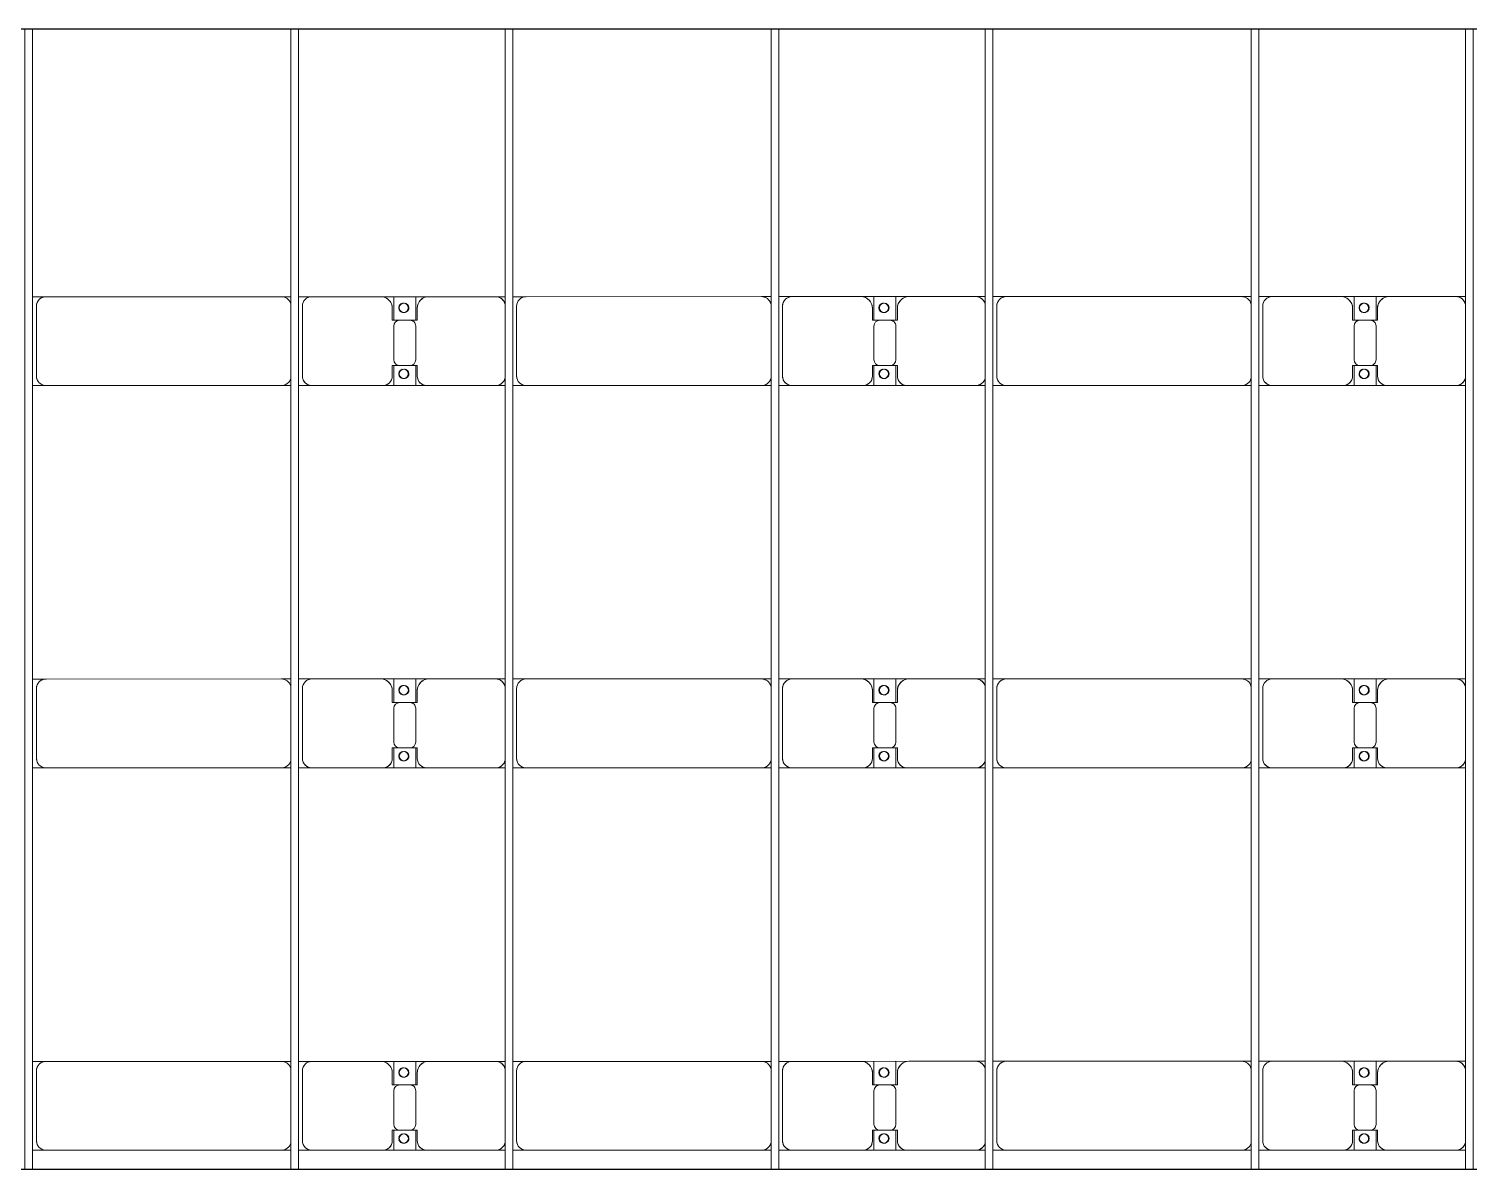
# Model space of a CAD drawing. Header units: millimetres. Extents: x -248177 to 167033, y 156986 to 268923.
# Drawn here: x -191453 to -183923, y 184419 to 190382 of the extents above; entities that cross this region are included whole.
import ezdxf

# ---------------------------------------------------------------- set-up
doc = ezdxf.new("R2010")
doc.units = ezdxf.units.MM
for name, color, linetype, lineweight in [('A-DETL-MBND', 5, 'Continuous', 9), ('A-GENM', 13, 'Continuous', 9), ('S-BEAM', 12, 'Continuous', 9)]:
    doc.layers.add(name, color=color, linetype=linetype, lineweight=lineweight)

# ---------------------------------------------------------------- blocks, each defined once
blk = doc.blocks.new('Dai phao do pin - DẢI PHAO ĐỠ PIN-15978-BỐ TRÍ KHUNG KẾT CẤU BÈ PIN 02')
at = {"layer": 'A-DETL-MBND', "color": 8}
for p, q in [((46999.7, 241.6), (47069.7, 241.6)), ((46999.7, 241.6), (47069.7, 241.6)), ((48300.3, 241.6), (47069.7, 241.6)), ((48300.3, 241.6), (48349.7, 241.6)), ((48300.3, 241.6), (48349.7, 241.6)), ((48389.7, 241.6), (48459.7, 241.6)), ((48389.7, 241.6), (48459.7, 241.6)), ((48819.7, 241.6), (48459.7, 241.6)), ((48820.8, 241.6), (49002.2, 241.6)), ((49002.2, 241.6), (48820.8, 241.6)), ((48887.8, 241.6), (49070.3, 241.6)), ((48887.8, 116.2), (48887.8, 241.6)), ((49070.3, 241.6), (48887.8, 241.6)), ((49002.2, 241.6), (49002.2, 116.2)), ((49420.3, 241.6), (49070.3, 241.6)), ((49420.3, 241.6), (49469.7, 241.6)), ((49420.3, 241.6), (49469.7, 241.6)), ((49509.7, 241.6), (49579.7, 241.6)), ((49509.7, 241.6), (49579.7, 241.6)), ((50810.3, 241.6), (49579.7, 241.6)), ((50810.3, 241.6), (50859.7, 241.6)), ((50810.3, 241.6), (50859.7, 241.6)), ((50899.7, 241.6), (50969.7, 241.6)), ((50899.7, 241.6), (50969.7, 241.6)), ((51329.7, 241.6), (50969.7, 241.6)), ((51329.7, 241.6), (51512.2, 241.6)), ((51512.2, 241.6), (51329.7, 241.6)), ((51397.8, 241.6), (51580.3, 241.6)), ((51397.8, 116.2), (51397.8, 241.6)), ((51580.3, 241.6), (51397.8, 241.6)), ((51512.2, 241.6), (51512.2, 116.2)), ((51930.3, 241.6), (51580.3, 241.6)), ((51930.3, 241.6), (51979.7, 241.6)), ((51930.3, 241.6), (51979.7, 241.6)), ((52019.7, 241.6), (52089.7, 241.6)), ((52019.7, 241.6), (52089.7, 241.6)), ((53320.3, 241.6), (52089.7, 241.6)), ((53320.3, 241.6), (53369.7, 241.6)), ((53320.3, 241.6), (53369.7, 241.6)), ((53409.7, 241.6), (53479.7, 241.6)), ((53409.7, 241.6), (53479.7, 241.6)), ((53839.7, 241.6), (53479.7, 241.6)), ((53839.7, 241.6), (54022.2, 241.6)), ((54022.2, 241.6), (53839.7, 241.6)), ((53907.8, 241.6), (54090.3, 241.6)), ((53907.8, 116.2), (53907.8, 241.6)), ((54090.3, 241.6), (53907.8, 241.6)), ((54022.2, 241.6), (54022.2, 116.2)), ((54440.3, 241.6), (54090.3, 241.6)), ((54440.3, 241.6), (54489.7, 241.6)), ((54440.3, 241.6), (54489.7, 241.6)), ((47019.7, 191.6), (47019.7, -173.4)), ((48409.7, 191.6), (48409.7, -173.4)), ((48879.7, 118.2), (48879.7, 181.6)), ((49010.3, 181.6), (49010.3, 118.2)), ((49529.7, 191.6), (49529.7, -173.4)), ((50919.7, 191.6), (50919.7, -173.4)), ((51389.7, 118.2), (51389.7, 181.6)), ((51520.3, 181.6), (51520.3, 118.2)), ((52039.7, 191.6), (52039.7, -173.4)), ((53429.7, 191.6), (53429.7, -173.4)), ((53899.7, 118.2), (53899.7, 181.6)), ((54030.3, 181.6), (54030.3, 118.2)), ((48972.2, 118.2), (48879.7, 118.2)), ((48887.8, 88.2), (48887.8, -88.2)), ((49010.3, 118.2), (48917.8, 118.2)), ((49002.2, -88.2), (49002.2, 88.2)), ((51482.2, 118.2), (51389.7, 118.2)), ((51397.8, 88.2), (51397.8, -88.2)), ((51520.3, 118.2), (51427.8, 118.2)), ((51512.2, -88.2), (51512.2, 88.2)), ((53992.2, 118.2), (53899.7, 118.2)), ((53907.8, 88.2), (53907.8, -88.2)), ((54030.3, 118.2), (53937.8, 118.2)), ((54022.2, -88.2), (54022.2, 88.2)), ((48879.7, -173.4), (48879.7, -118.2)), ((48879.7, -118.2), (48972.2, -118.2)), ((48887.8, -223.4), (48887.8, -116.2)), ((48917.8, -118.2), (49010.3, -118.2)), ((49002.2, -116.2), (49002.2, -223.4)), ((49010.3, -118.2), (49010.3, -173.4)), ((51389.7, -173.4), (51389.7, -118.2)), ((51389.7, -118.2), (51482.2, -118.2)), ((51397.8, -223.4), (51397.8, -116.2)), ((51427.8, -118.2), (51520.3, -118.2)), ((51512.2, -116.2), (51512.2, -223.4)), ((51520.3, -118.2), (51520.3, -173.4)), ((53899.7, -173.4), (53899.7, -118.2)), ((53899.7, -118.2), (53992.2, -118.2)), ((53907.8, -223.4), (53907.8, -116.2)), ((53937.8, -118.2), (54030.3, -118.2)), ((54022.2, -116.2), (54022.2, -223.4)), ((54030.3, -118.2), (54030.3, -173.4)), ((47069.7, -223.4), (46999.7, -223.4)), ((47069.7, -223.4), (46999.7, -223.4)), ((47069.7, -223.4), (48300.3, -223.4)), ((48349.7, -223.4), (48300.3, -223.4)), ((48349.7, -223.4), (48300.3, -223.4)), ((48459.7, -223.4), (48389.7, -223.4)), ((48459.7, -223.4), (48389.7, -223.4)), ((48459.7, -223.4), (48829.7, -223.4)), ((49002.2, -223.4), (48829.7, -223.4)), ((48829.7, -223.4), (49002.2, -223.4)), ((49060.3, -223.4), (48887.8, -223.4)), ((48887.8, -223.4), (49060.3, -223.4)), ((49060.3, -223.4), (49420.3, -223.4)), ((49469.7, -223.4), (49420.3, -223.4)), ((49469.7, -223.4), (49420.3, -223.4)), ((49579.7, -223.4), (49509.7, -223.4)), ((49579.7, -223.4), (49509.7, -223.4)), ((49579.7, -223.4), (50810.3, -223.4)), ((50859.7, -223.4), (50810.3, -223.4)), ((50859.7, -223.4), (50810.3, -223.4)), ((50969.7, -223.4), (50899.7, -223.4)), ((50969.7, -223.4), (50899.7, -223.4)), ((50969.7, -223.4), (51339.7, -223.4)), ((51512.2, -223.4), (51339.7, -223.4)), ((51339.7, -223.4), (51512.2, -223.4)), ((51570.3, -223.4), (51397.8, -223.4)), ((51397.8, -223.4), (51570.3, -223.4)), ((51570.3, -223.4), (51930.3, -223.4)), ((51979.7, -223.4), (51930.3, -223.4)), ((51979.7, -223.4), (51930.3, -223.4)), ((52089.7, -223.4), (52019.7, -223.4)), ((52089.7, -223.4), (52019.7, -223.4)), ((52089.7, -223.4), (53320.3, -223.4)), ((53369.7, -223.4), (53320.3, -223.4)), ((53369.7, -223.4), (53320.3, -223.4)), ((53479.7, -223.4), (53409.7, -223.4)), ((53479.7, -223.4), (53409.7, -223.4)), ((53479.7, -223.4), (53849.7, -223.4)), ((54022.2, -223.4), (53849.7, -223.4)), ((53849.7, -223.4), (54022.2, -223.4)), ((54080.3, -223.4), (53907.8, -223.4)), ((53907.8, -223.4), (54080.3, -223.4)), ((54080.3, -223.4), (54440.3, -223.4)), ((54489.7, -223.4), (54440.3, -223.4)), ((54489.7, -223.4), (54440.3, -223.4))]:
    blk.add_line(p, q, dxfattribs=at)
for centre, radius, start, end in [((47069.7, 191.6), 50, 90, 180), ((47069.7, 191.6), 50, 105, 135), ((48300.3, 191.6), 50, 15, 90), ((48300.3, 191.6), 50, 60, 90), ((48459.7, 191.6), 50, 90, 180), ((48459.7, 191.6), 50, 105, 180), ((48819.7, 181.6), 60, 0, 90), ((48819.7, 181.6), 60, 0, 60), ((49070.3, 181.6), 60, 90, 180), ((49070.3, 181.6), 60, 120, 180), ((49420.3, 191.6), 50, 15, 90), ((49420.3, 191.6), 50, 15, 72.40209), ((49579.7, 191.6), 50, 90, 180), ((49579.7, 191.6), 50, 105, 135), ((50810.3, 191.6), 50, 15, 90), ((50810.3, 191.6), 50, 60, 90), ((50969.7, 191.6), 50, 90, 180), ((50969.7, 191.6), 50, 105, 180), ((51329.7, 181.6), 60, 0, 90), ((51329.7, 181.6), 60, 0, 60), ((51580.3, 181.6), 60, 90, 180), ((51580.3, 181.6), 60, 120, 180), ((51930.3, 191.6), 50, 15, 90), ((51930.3, 191.6), 50, 15, 75), ((52089.7, 191.6), 50, 90, 180), ((52089.7, 191.6), 50, 105, 135), ((53320.3, 191.6), 50, 15, 90), ((53320.3, 191.6), 50, 60, 90), ((53479.7, 191.6), 50, 90, 180), ((53479.7, 191.6), 50, 105, 180), ((53839.7, 181.6), 60, 0, 90), ((53839.7, 181.6), 60, 0, 60), ((54090.3, 181.6), 60, 90, 180), ((54090.3, 181.6), 60, 120, 180), ((54440.3, 191.6), 50, 15, 90), ((54440.3, 191.6), 50, 15, 75), ((47069.7, 191.6), 50, 150, 180), ((48300.3, 191.6), 50, 15, 30), ((48938.6, 183.2), 25, 0, 180), ((48938.6, 183.2), 25, 180, 360), ((48938.6, 183.2), 25, 0, 165), ((48941.4, 183.2), 25, 0, 180), ((48941.4, 183.2), 25, 90, 180), ((48941.4, 183.2), 25, 180, 0), ((48941.4, 183.2), 25, 180, 300), ((48938.6, 183.2), 25, 210, 0), ((48941.4, 183.2), 25, 15, 75), ((48941.4, 183.2), 25, 330, 345), ((49579.7, 191.6), 50, 150, 180), ((50810.3, 191.6), 50, 15, 30), ((51448.6, 183.2), 25, 0, 180), ((51448.6, 183.2), 25, 180, 360), ((51448.6, 183.2), 25, 0, 165), ((51451.4, 183.2), 25, 0, 180), ((51451.4, 183.2), 25, 90, 180), ((51451.4, 183.2), 25, 180, 0), ((51451.4, 183.2), 25, 180, 300), ((51448.6, 183.2), 25, 210, 0), ((51451.4, 183.2), 25, 15, 75), ((51451.4, 183.2), 25, 330, 345), ((52089.7, 191.6), 50, 150, 180), ((53320.3, 191.6), 50, 15, 30), ((53958.6, 183.2), 25, 0, 180), ((53958.6, 183.2), 25, 180, 360), ((53958.6, 183.2), 25, 0, 165), ((53961.4, 183.2), 25, 0, 180), ((53961.4, 183.2), 25, 90, 180), ((53961.4, 183.2), 25, 180, 0), ((53961.4, 183.2), 25, 180, 300), ((53958.6, 183.2), 25, 210, 360), ((53961.4, 183.2), 25, 15, 75), ((53961.4, 183.2), 25, 330, 345), ((48917.8, 88.2), 30, 90, 180), ((48972.2, 88.2), 30, 360, 90), ((51427.8, 88.2), 30, 90, 180), ((51482.2, 88.2), 30, 0, 90), ((53937.8, 88.2), 30, 90, 180), ((53992.2, 88.2), 30, 0, 90), ((48917.8, -88.2), 30, 180, 270), ((48938.6, -161.8), 25, 0, 180), ((48938.6, -161.8), 25, 105, 165), ((48941.4, -161.8), 25, 0, 180), ((48941.4, -161.8), 25, 105, 180), ((48938.6, -161.8), 25, 0, 75), ((48941.4, -161.8), 25, 15, 75), ((48972.2, -88.2), 30, 270, 360), ((51427.8, -88.2), 30, 180, 270), ((51448.6, -161.8), 25, 360, 180), ((51448.6, -161.8), 25, 105, 165), ((51451.4, -161.8), 25, 0, 180), ((51451.4, -161.8), 25, 105, 180), ((51448.6, -161.8), 25, 0, 75), ((51451.4, -161.8), 25, 15, 75), ((51482.2, -88.2), 30, 270, 360), ((53937.8, -88.2), 30, 180, 270), ((53958.6, -161.8), 25, 0, 180), ((53958.6, -161.8), 25, 105, 165), ((53961.4, -161.8), 25, 0, 180), ((53961.4, -161.8), 25, 105, 180), ((53958.6, -161.8), 25, 0, 75), ((53961.4, -161.8), 25, 15, 75), ((53992.2, -88.2), 30, 270, 0), ((47069.7, -173.4), 50, 180, 270), ((47069.7, -173.4), 50, 180, 210), ((47069.7, -173.4), 50, 240, 270), ((48300.3, -173.4), 50, 270, 345), ((48300.3, -173.4), 50, 285, 300), ((48300.3, -173.4), 50, 330, 345), ((48459.7, -173.4), 50, 180, 270), ((48459.7, -173.4), 50, 180, 255), ((48829.7, -173.4), 50, 270, 0), ((48829.7, -173.4), 50, 285, 0), ((48938.6, -161.8), 25, 180, 360), ((48938.6, -161.8), 25, 195, 0), ((48941.4, -161.8), 25, 180, 0), ((48941.4, -161.8), 25, 180, 270), ((48941.4, -161.8), 25, 285, 345), ((49060.3, -173.4), 50, 180, 270), ((49060.3, -173.4), 50, 180, 255), ((49420.3, -173.4), 50, 270, 345), ((49420.3, -173.4), 50, 287.59034, 345), ((49579.7, -173.4), 50, 180, 270), ((49579.7, -173.4), 50, 180, 210), ((49579.7, -173.4), 50, 240, 270), ((50810.3, -173.4), 50, 270, 345), ((50810.3, -173.4), 50, 285, 300), ((50810.3, -173.4), 50, 330, 345), ((50969.7, -173.4), 50, 180, 270), ((50969.7, -173.4), 50, 180, 255), ((51339.7, -173.4), 50, 270, 0), ((51339.7, -173.4), 50, 285, 0), ((51448.6, -161.8), 25, 180, 0), ((51448.6, -161.8), 25, 195, 0), ((51451.4, -161.8), 25, 180, 0), ((51451.4, -161.8), 25, 180, 270), ((51451.4, -161.8), 25, 285, 345), ((51570.3, -173.4), 50, 180, 270), ((51570.3, -173.4), 50, 180, 255), ((51930.3, -173.4), 50, 270, 345), ((51930.3, -173.4), 50, 285, 345), ((52089.7, -173.4), 50, 180, 270), ((52089.7, -173.4), 50, 180, 210), ((52089.7, -173.4), 50, 240, 270), ((53320.3, -173.4), 50, 270, 345), ((53320.3, -173.4), 50, 285, 300), ((53320.3, -173.4), 50, 330, 345), ((53479.7, -173.4), 50, 180, 270), ((53479.7, -173.4), 50, 180, 255), ((53849.7, -173.4), 50, 270, 0), ((53849.7, -173.4), 50, 285, 0), ((53958.6, -161.8), 25, 180, 0), ((53958.6, -161.8), 25, 195, 0), ((53961.4, -161.8), 25, 180, 360), ((53961.4, -161.8), 25, 180, 270), ((53961.4, -161.8), 25, 285, 345), ((54080.3, -173.4), 50, 180, 270), ((54080.3, -173.4), 50, 180, 255), ((54440.3, -173.4), 50, 270, 345), ((54440.3, -173.4), 50, 285, 345)]:
    blk.add_arc(centre, radius, start, end, dxfattribs=at)
blk = doc.blocks.new('Dai phao do pin - DẢI PHAO ĐỠ PIN-V13-BỐ TRÍ KHUNG KẾT CẤU BÈ PIN 02')
at = {"layer": 'A-DETL-MBND', "color": 8}
for p, q in [((46999.7, 241.6), (47069.7, 241.6)), ((46999.7, 241.6), (47069.7, 241.6)), ((48300.3, 241.6), (47069.7, 241.6)), ((48300.3, 241.6), (48349.7, 241.6)), ((48300.3, 241.6), (48349.7, 241.6)), ((48389.7, 241.6), (48459.7, 241.6)), ((48389.7, 241.6), (48459.7, 241.6)), ((48819.7, 241.6), (48459.7, 241.6)), ((48820.9, 241.6), (49002.2, 241.6)), ((49002.2, 241.6), (48820.9, 241.6)), ((48887.8, 241.6), (49070.3, 241.6)), ((48887.8, 116.2), (48887.8, 241.6)), ((49070.3, 241.6), (48887.8, 241.6)), ((49002.2, 241.6), (49002.2, 116.2)), ((49420.3, 241.6), (49070.3, 241.6)), ((49420.3, 241.6), (49469.7, 241.6)), ((49420.3, 241.6), (49469.7, 241.6)), ((49509.7, 241.6), (49579.7, 241.6)), ((49509.7, 241.6), (49579.7, 241.6)), ((50810.3, 241.6), (49579.7, 241.6)), ((50810.3, 241.6), (50859.7, 241.6)), ((50810.3, 241.6), (50859.7, 241.6)), ((50899.7, 241.6), (50969.7, 241.6)), ((50899.7, 241.6), (50969.7, 241.6)), ((51329.7, 241.6), (50969.7, 241.6)), ((51329.7, 241.6), (51512.2, 241.6)), ((51512.2, 241.6), (51329.7, 241.6)), ((51397.8, 241.6), (51580.3, 241.6)), ((51397.8, 116.2), (51397.8, 241.6)), ((51580.3, 241.6), (51397.8, 241.6)), ((51512.2, 241.6), (51512.2, 116.2)), ((51930.3, 241.6), (51580.3, 241.6)), ((51930.3, 241.6), (51979.7, 241.6)), ((51930.3, 241.6), (51979.7, 241.6)), ((52019.7, 241.6), (52089.7, 241.6)), ((52019.7, 241.6), (52089.7, 241.6)), ((53320.3, 241.6), (52089.7, 241.6)), ((53320.3, 241.6), (53369.7, 241.6)), ((53320.3, 241.6), (53369.7, 241.6)), ((53409.7, 241.6), (53479.7, 241.6)), ((53409.7, 241.6), (53479.7, 241.6)), ((53839.7, 241.6), (53479.7, 241.6)), ((53839.7, 241.6), (54022.2, 241.6)), ((54022.2, 241.6), (53839.7, 241.6)), ((53907.8, 241.6), (54090.3, 241.6)), ((53907.8, 116.2), (53907.8, 241.6)), ((54090.3, 241.6), (53907.8, 241.6)), ((54022.2, 241.6), (54022.2, 116.2)), ((54440.3, 241.6), (54090.3, 241.6)), ((54440.3, 241.6), (54489.7, 241.6)), ((54440.3, 241.6), (54489.7, 241.6)), ((47019.7, 191.6), (47019.7, -173.4)), ((48409.7, 191.6), (48409.7, -173.4)), ((48879.7, 118.2), (48879.7, 181.6)), ((49010.3, 181.6), (49010.3, 118.2)), ((49529.7, 191.6), (49529.7, -173.4)), ((50919.7, 191.6), (50919.7, -173.4)), ((51389.7, 118.2), (51389.7, 181.6)), ((51520.3, 181.6), (51520.3, 118.2)), ((52039.7, 191.6), (52039.7, -173.4)), ((53429.7, 191.6), (53429.7, -173.4)), ((53899.7, 118.2), (53899.7, 181.6)), ((54030.3, 181.6), (54030.3, 118.2)), ((48972.2, 118.2), (48879.7, 118.2)), ((48887.8, 88.2), (48887.8, -88.2)), ((49010.3, 118.2), (48917.8, 118.2)), ((49002.2, -88.2), (49002.2, 88.2)), ((51482.2, 118.2), (51389.7, 118.2)), ((51397.8, 88.2), (51397.8, -88.2)), ((51520.3, 118.2), (51427.8, 118.2)), ((51512.2, -88.2), (51512.2, 88.2)), ((53992.2, 118.2), (53899.7, 118.2)), ((53907.8, 88.2), (53907.8, -88.2)), ((54030.3, 118.2), (53937.8, 118.2)), ((54022.2, -88.2), (54022.2, 88.2)), ((48879.7, -173.4), (48879.7, -118.2)), ((48879.7, -118.2), (48972.2, -118.2)), ((48887.8, -223.4), (48887.8, -116.2)), ((48917.8, -118.2), (49010.3, -118.2)), ((49002.2, -116.2), (49002.2, -223.4)), ((49010.3, -118.2), (49010.3, -173.4)), ((51389.7, -173.4), (51389.7, -118.2)), ((51389.7, -118.2), (51482.2, -118.2)), ((51397.8, -223.4), (51397.8, -116.2)), ((51427.8, -118.2), (51520.3, -118.2)), ((51512.2, -116.2), (51512.2, -223.4)), ((51520.3, -118.2), (51520.3, -173.4)), ((53899.7, -173.4), (53899.7, -118.2)), ((53899.7, -118.2), (53992.2, -118.2)), ((53907.8, -223.4), (53907.8, -116.2)), ((53937.8, -118.2), (54030.3, -118.2)), ((54022.2, -116.2), (54022.2, -223.4)), ((54030.3, -118.2), (54030.3, -173.4)), ((47069.7, -223.4), (46999.7, -223.4)), ((47069.7, -223.4), (46999.7, -223.4)), ((47069.7, -223.4), (48300.3, -223.4)), ((48349.7, -223.4), (48300.3, -223.4)), ((48349.7, -223.4), (48300.3, -223.4)), ((48459.7, -223.4), (48389.7, -223.4)), ((48459.7, -223.4), (48389.7, -223.4)), ((48459.7, -223.4), (48829.7, -223.4)), ((49002.2, -223.4), (48829.7, -223.4)), ((48829.7, -223.4), (49002.2, -223.4)), ((49060.3, -223.4), (48887.8, -223.4)), ((48887.8, -223.4), (49060.3, -223.4)), ((49060.3, -223.4), (49420.3, -223.4)), ((49469.7, -223.4), (49420.3, -223.4)), ((49469.7, -223.4), (49420.3, -223.4)), ((49579.7, -223.4), (49509.7, -223.4)), ((49579.7, -223.4), (49509.7, -223.4)), ((49579.7, -223.4), (50810.3, -223.4)), ((50859.7, -223.4), (50810.3, -223.4)), ((50859.7, -223.4), (50810.3, -223.4)), ((50969.7, -223.4), (50899.7, -223.4)), ((50969.7, -223.4), (50899.7, -223.4)), ((50969.7, -223.4), (51339.7, -223.4)), ((51512.2, -223.4), (51339.7, -223.4)), ((51339.7, -223.4), (51512.2, -223.4)), ((51570.3, -223.4), (51397.8, -223.4)), ((51397.8, -223.4), (51570.3, -223.4)), ((51570.3, -223.4), (51930.3, -223.4)), ((51979.7, -223.4), (51930.3, -223.4)), ((51979.7, -223.4), (51930.3, -223.4)), ((52089.7, -223.4), (52019.7, -223.4)), ((52089.7, -223.4), (52019.7, -223.4)), ((52089.7, -223.4), (53320.3, -223.4)), ((53369.7, -223.4), (53320.3, -223.4)), ((53369.7, -223.4), (53320.3, -223.4)), ((53479.7, -223.4), (53409.7, -223.4)), ((53479.7, -223.4), (53409.7, -223.4)), ((53479.7, -223.4), (53849.7, -223.4)), ((54022.2, -223.4), (53849.7, -223.4)), ((53849.7, -223.4), (54022.2, -223.4)), ((54080.3, -223.4), (53907.8, -223.4)), ((53907.8, -223.4), (54080.3, -223.4)), ((54080.3, -223.4), (54440.3, -223.4)), ((54489.7, -223.4), (54440.3, -223.4)), ((54489.7, -223.4), (54440.3, -223.4))]:
    blk.add_line(p, q, dxfattribs=at)
for centre, radius, start, end in [((47069.7, 191.6), 50, 90, 180), ((47069.7, 191.6), 50, 105, 135), ((48300.3, 191.6), 50, 15, 90), ((48300.3, 191.6), 50, 60, 90), ((48459.7, 191.6), 50, 90, 180), ((48459.7, 191.6), 50, 105, 180), ((48819.7, 181.6), 60, 0, 90), ((48819.7, 181.6), 60, 4.46124, 60), ((49070.3, 181.6), 60, 90, 180), ((49070.3, 181.6), 60, 120, 175.54044), ((49420.3, 191.6), 50, 15, 90), ((49420.3, 191.6), 50, 15, 75), ((49579.7, 191.6), 50, 90, 180), ((49579.7, 191.6), 50, 105, 135), ((50810.3, 191.6), 50, 15, 90), ((50810.3, 191.6), 50, 60, 90), ((50969.7, 191.6), 50, 90, 180), ((50969.7, 191.6), 50, 105, 180), ((51329.7, 181.6), 60, 0, 90), ((51329.7, 181.6), 60, 4.42914, 60), ((51580.3, 181.6), 60, 90, 180), ((51580.3, 181.6), 60, 120, 175.57254), ((51930.3, 191.6), 50, 15, 90), ((51930.3, 191.6), 50, 15, 75), ((52089.7, 191.6), 50, 90, 180), ((52089.7, 191.6), 50, 105, 135), ((53320.3, 191.6), 50, 15, 90), ((53320.3, 191.6), 50, 60, 90), ((53479.7, 191.6), 50, 90, 180), ((53479.7, 191.6), 50, 105, 180), ((53839.7, 181.6), 60, 0, 90), ((53839.7, 181.6), 60, 4.39704, 60), ((54090.3, 181.6), 60, 90, 180), ((54090.3, 181.6), 60, 120, 175.60464), ((54440.3, 191.6), 50, 15, 90), ((54440.3, 191.6), 50, 15, 75), ((47069.7, 191.6), 50, 150, 180), ((48300.3, 191.6), 50, 15, 30), ((48938.6, 183.2), 25, 0, 180), ((48938.6, 183.2), 25, 180, 360), ((48938.6, 183.2), 25, 0, 165), ((48941.4, 183.2), 25, 0, 180), ((48941.4, 183.2), 25, 90, 180), ((48941.4, 183.2), 25, 180, 0), ((48941.4, 183.2), 25, 180, 300), ((48938.6, 183.2), 25, 210, 0), ((48941.4, 183.2), 25, 15, 75), ((48941.4, 183.2), 25, 330, 345), ((49579.7, 191.6), 50, 150, 180), ((50810.3, 191.6), 50, 15, 30), ((51448.6, 183.2), 25, 0, 180), ((51448.6, 183.2), 25, 180, 360), ((51448.6, 183.2), 25, 0, 165), ((51451.4, 183.2), 25, 0, 180), ((51451.4, 183.2), 25, 90, 180), ((51451.4, 183.2), 25, 180, 0), ((51451.4, 183.2), 25, 180, 300), ((51448.6, 183.2), 25, 210, 0), ((51451.4, 183.2), 25, 15, 75), ((51451.4, 183.2), 25, 330, 345), ((52089.7, 191.6), 50, 150, 180), ((53320.3, 191.6), 50, 15, 30), ((53958.6, 183.2), 25, 0, 180), ((53958.6, 183.2), 25, 180, 360), ((53958.6, 183.2), 25, 0, 165), ((53961.4, 183.2), 25, 0, 180), ((53961.4, 183.2), 25, 90, 180), ((53961.4, 183.2), 25, 180, 0), ((53961.4, 183.2), 25, 180, 300), ((53958.6, 183.2), 25, 210, 360), ((53961.4, 183.2), 25, 15, 75), ((53961.4, 183.2), 25, 330, 345), ((48917.8, 88.2), 30, 90, 180), ((48972.2, 88.2), 30, 360, 90), ((51427.8, 88.2), 30, 90, 180), ((51482.2, 88.2), 30, 0, 90), ((53937.8, 88.2), 30, 90, 180), ((53992.2, 88.2), 30, 0, 90), ((48917.8, -88.2), 30, 180, 270), ((48938.6, -161.8), 25, 0, 180), ((48938.6, -161.8), 25, 105, 165), ((48941.4, -161.8), 25, 0, 180), ((48941.4, -161.8), 25, 105, 180), ((48938.6, -161.8), 25, 0, 75), ((48941.4, -161.8), 25, 15, 75), ((48972.2, -88.2), 30, 270, 360), ((51427.8, -88.2), 30, 180, 270), ((51448.6, -161.8), 25, 360, 180), ((51448.6, -161.8), 25, 105, 165), ((51451.4, -161.8), 25, 0, 180), ((51451.4, -161.8), 25, 105, 180), ((51448.6, -161.8), 25, 0, 75), ((51451.4, -161.8), 25, 15, 75), ((51482.2, -88.2), 30, 270, 360), ((53937.8, -88.2), 30, 180, 270), ((53958.6, -161.8), 25, 0, 180), ((53958.6, -161.8), 25, 105, 165), ((53961.4, -161.8), 25, 0, 180), ((53961.4, -161.8), 25, 105, 180), ((53958.6, -161.8), 25, 0, 75), ((53961.4, -161.8), 25, 15, 75), ((53992.2, -88.2), 30, 270, 0), ((47069.7, -173.4), 50, 180, 270), ((47069.7, -173.4), 50, 180, 210), ((47069.7, -173.4), 50, 240, 270), ((48300.3, -173.4), 50, 270, 345), ((48300.3, -173.4), 50, 285, 300), ((48300.3, -173.4), 50, 330, 345), ((48459.7, -173.4), 50, 180, 270), ((48459.7, -173.4), 50, 180, 255), ((48829.7, -173.4), 50, 270, 0), ((48829.7, -173.4), 50, 285, 0), ((48938.6, -161.8), 25, 180, 360), ((48938.6, -161.8), 25, 195, 0), ((48941.4, -161.8), 25, 180, 0), ((48941.4, -161.8), 25, 180, 270), ((48941.4, -161.8), 25, 285, 345), ((49060.3, -173.4), 50, 180, 270), ((49060.3, -173.4), 50, 180, 255), ((49420.3, -173.4), 50, 270, 345), ((49420.3, -173.4), 50, 287.62326, 345), ((49579.7, -173.4), 50, 180, 270), ((49579.7, -173.4), 50, 180, 210), ((49579.7, -173.4), 50, 240, 270), ((50810.3, -173.4), 50, 270, 345), ((50810.3, -173.4), 50, 285, 300), ((50810.3, -173.4), 50, 330, 345), ((50969.7, -173.4), 50, 180, 270), ((50969.7, -173.4), 50, 180, 255), ((51339.7, -173.4), 50, 270, 0), ((51339.7, -173.4), 50, 285, 0), ((51448.6, -161.8), 25, 180, 0), ((51448.6, -161.8), 25, 195, 0), ((51451.4, -161.8), 25, 180, 0), ((51451.4, -161.8), 25, 180, 270), ((51451.4, -161.8), 25, 285, 345), ((51570.3, -173.4), 50, 180, 270), ((51570.3, -173.4), 50, 180, 255), ((51930.3, -173.4), 50, 270, 345), ((51930.3, -173.4), 50, 285, 345), ((52089.7, -173.4), 50, 180, 270), ((52089.7, -173.4), 50, 180, 210), ((52089.7, -173.4), 50, 240, 270), ((53320.3, -173.4), 50, 270, 345), ((53320.3, -173.4), 50, 285, 300), ((53320.3, -173.4), 50, 330, 345), ((53479.7, -173.4), 50, 180, 270), ((53479.7, -173.4), 50, 180, 255), ((53849.7, -173.4), 50, 270, 0), ((53849.7, -173.4), 50, 285, 0), ((53958.6, -161.8), 25, 180, 0), ((53958.6, -161.8), 25, 195, 0), ((53961.4, -161.8), 25, 180, 360), ((53961.4, -161.8), 25, 180, 270), ((53961.4, -161.8), 25, 285, 345), ((54080.3, -173.4), 50, 180, 270), ((54080.3, -173.4), 50, 180, 255), ((54440.3, -173.4), 50, 270, 345), ((54440.3, -173.4), 50, 285, 345)]:
    blk.add_arc(centre, radius, start, end, dxfattribs=at)
blk = doc.blocks.new('Dai phao do pin - DẢI PHAO ĐỠ PIN-V14-BỐ TRÍ KHUNG KẾT CẤU BÈ PIN 02')
at = {"layer": 'A-DETL-MBND', "color": 8}
for p, q in [((46999.7, 241.6), (47069.7, 241.6)), ((46999.7, 241.6), (47069.7, 241.6)), ((48300.3, 241.6), (47069.7, 241.6)), ((48300.3, 241.6), (48349.7, 241.6)), ((48300.3, 241.6), (48349.7, 241.6)), ((48389.7, 241.6), (48459.7, 241.6)), ((48389.7, 241.6), (48459.7, 241.6)), ((48819.7, 241.6), (48459.7, 241.6)), ((48820.9, 241.6), (49002.2, 241.6)), ((49002.2, 241.6), (48820.9, 241.6)), ((48887.8, 241.6), (49070.3, 241.6)), ((48887.8, 116.2), (48887.8, 241.6)), ((49070.3, 241.6), (48887.8, 241.6)), ((49002.2, 241.6), (49002.2, 116.2)), ((49420.3, 241.6), (49070.3, 241.6)), ((49420.3, 241.6), (49469.7, 241.6)), ((49420.3, 241.6), (49469.7, 241.6)), ((49509.7, 241.6), (49579.7, 241.6)), ((49509.7, 241.6), (49579.7, 241.6)), ((50810.3, 241.6), (49579.7, 241.6)), ((50810.3, 241.6), (50859.7, 241.6)), ((50810.3, 241.6), (50859.7, 241.6)), ((50899.7, 241.6), (50969.7, 241.6)), ((50899.7, 241.6), (50969.7, 241.6)), ((51329.7, 241.6), (50969.7, 241.6)), ((51329.7, 241.6), (51512.2, 241.6)), ((51512.2, 241.6), (51329.7, 241.6)), ((51397.8, 241.6), (51580.3, 241.6)), ((51397.8, 116.2), (51397.8, 241.6)), ((51580.3, 241.6), (51397.8, 241.6)), ((51512.2, 241.6), (51512.2, 116.2)), ((51930.3, 241.6), (51580.3, 241.6)), ((51930.3, 241.6), (51979.7, 241.6)), ((51930.3, 241.6), (51979.7, 241.6)), ((52019.7, 241.6), (52089.7, 241.6)), ((52019.7, 241.6), (52089.7, 241.6)), ((53320.3, 241.6), (52089.7, 241.6)), ((53320.3, 241.6), (53369.7, 241.6)), ((53320.3, 241.6), (53369.7, 241.6)), ((53409.7, 241.6), (53479.7, 241.6)), ((53409.7, 241.6), (53479.7, 241.6)), ((53839.7, 241.6), (53479.7, 241.6)), ((53839.7, 241.6), (54022.2, 241.6)), ((54022.2, 241.6), (53839.7, 241.6)), ((53907.8, 241.6), (54090.3, 241.6)), ((53907.8, 116.2), (53907.8, 241.6)), ((54090.3, 241.6), (53907.8, 241.6)), ((54022.2, 241.6), (54022.2, 116.2)), ((54440.3, 241.6), (54090.3, 241.6)), ((54440.3, 241.6), (54489.7, 241.6)), ((54440.3, 241.6), (54489.7, 241.6)), ((47019.7, 191.6), (47019.7, -173.4)), ((48409.7, 191.6), (48409.7, -173.4)), ((48879.7, 118.2), (48879.7, 181.6)), ((49010.3, 181.6), (49010.3, 118.2)), ((49529.7, 191.6), (49529.7, -173.4)), ((50919.7, 191.6), (50919.7, -173.4)), ((51389.7, 118.2), (51389.7, 181.6)), ((51520.3, 181.6), (51520.3, 118.2)), ((52039.7, 191.6), (52039.7, -173.4)), ((53429.7, 191.6), (53429.7, -173.4)), ((53899.7, 118.2), (53899.7, 181.6)), ((54030.3, 181.6), (54030.3, 118.2)), ((48972.2, 118.2), (48879.7, 118.2)), ((48887.8, 88.2), (48887.8, -88.2)), ((49010.3, 118.2), (48917.8, 118.2)), ((49002.2, -88.2), (49002.2, 88.2)), ((51482.2, 118.2), (51389.7, 118.2)), ((51397.8, 88.2), (51397.8, -88.2)), ((51520.3, 118.2), (51427.8, 118.2)), ((51512.2, -88.2), (51512.2, 88.2)), ((53992.2, 118.2), (53899.7, 118.2)), ((53907.8, 88.2), (53907.8, -88.2)), ((54030.3, 118.2), (53937.8, 118.2)), ((54022.2, -88.2), (54022.2, 88.2)), ((48879.7, -173.4), (48879.7, -118.2)), ((48879.7, -118.2), (48972.2, -118.2)), ((48887.8, -223.4), (48887.8, -116.2)), ((48917.8, -118.2), (49010.3, -118.2)), ((49002.2, -116.2), (49002.2, -223.4)), ((49010.3, -118.2), (49010.3, -173.4)), ((51389.7, -173.4), (51389.7, -118.2)), ((51389.7, -118.2), (51482.2, -118.2)), ((51397.8, -223.4), (51397.8, -116.2)), ((51427.8, -118.2), (51520.3, -118.2)), ((51512.2, -116.2), (51512.2, -223.4)), ((51520.3, -118.2), (51520.3, -173.4)), ((53899.7, -173.4), (53899.7, -118.2)), ((53899.7, -118.2), (53992.2, -118.2)), ((53907.8, -223.4), (53907.8, -116.2)), ((53937.8, -118.2), (54030.3, -118.2)), ((54022.2, -116.2), (54022.2, -223.4)), ((54030.3, -118.2), (54030.3, -173.4)), ((47069.7, -223.4), (46999.7, -223.4)), ((47069.7, -223.4), (46999.7, -223.4)), ((47069.7, -223.4), (48300.3, -223.4)), ((48349.7, -223.4), (48300.3, -223.4)), ((48349.7, -223.4), (48300.3, -223.4)), ((48459.7, -223.4), (48389.7, -223.4)), ((48459.7, -223.4), (48389.7, -223.4)), ((48459.7, -223.4), (48829.7, -223.4)), ((49002.2, -223.4), (48829.7, -223.4)), ((48829.7, -223.4), (49002.2, -223.4)), ((49060.3, -223.4), (48887.8, -223.4)), ((48887.8, -223.4), (49060.3, -223.4)), ((49060.3, -223.4), (49420.3, -223.4)), ((49469.7, -223.4), (49420.3, -223.4)), ((49469.7, -223.4), (49420.3, -223.4)), ((49579.7, -223.4), (49509.7, -223.4)), ((49579.7, -223.4), (49509.7, -223.4)), ((49579.7, -223.4), (50810.3, -223.4)), ((50859.7, -223.4), (50810.3, -223.4)), ((50859.7, -223.4), (50810.3, -223.4)), ((50969.7, -223.4), (50899.7, -223.4)), ((50969.7, -223.4), (50899.7, -223.4)), ((50969.7, -223.4), (51339.7, -223.4)), ((51512.2, -223.4), (51339.7, -223.4)), ((51339.7, -223.4), (51512.2, -223.4)), ((51570.3, -223.4), (51397.8, -223.4)), ((51397.8, -223.4), (51570.3, -223.4)), ((51570.3, -223.4), (51930.3, -223.4)), ((51979.7, -223.4), (51930.3, -223.4)), ((51979.7, -223.4), (51930.3, -223.4)), ((52089.7, -223.4), (52019.7, -223.4)), ((52089.7, -223.4), (52019.7, -223.4)), ((52089.7, -223.4), (53320.3, -223.4)), ((53369.7, -223.4), (53320.3, -223.4)), ((53369.7, -223.4), (53320.3, -223.4)), ((53479.7, -223.4), (53409.7, -223.4)), ((53479.7, -223.4), (53409.7, -223.4)), ((53479.7, -223.4), (53849.7, -223.4)), ((54022.2, -223.4), (53849.7, -223.4)), ((53849.7, -223.4), (54022.2, -223.4)), ((54080.3, -223.4), (53907.8, -223.4)), ((53907.8, -223.4), (54080.3, -223.4)), ((54080.3, -223.4), (54440.3, -223.4)), ((54489.7, -223.4), (54440.3, -223.4)), ((54489.7, -223.4), (54440.3, -223.4))]:
    blk.add_line(p, q, dxfattribs=at)
for centre, radius, start, end in [((47069.7, 191.6), 50, 90, 180), ((47069.7, 191.6), 50, 105, 135), ((48300.3, 191.6), 50, 15, 90), ((48300.3, 191.6), 50, 60, 90), ((48459.7, 191.6), 50, 90, 180), ((48459.7, 191.6), 50, 105, 180), ((48819.7, 181.6), 60, 0, 90), ((48819.7, 181.6), 60, 0, 60), ((49070.3, 181.6), 60, 90, 180), ((49070.3, 181.6), 60, 120, 180), ((49420.3, 191.6), 50, 15, 90), ((49420.3, 191.6), 50, 15, 72.33624), ((49579.7, 191.6), 50, 90, 180), ((49579.7, 191.6), 50, 105, 135), ((50810.3, 191.6), 50, 15, 90), ((50810.3, 191.6), 50, 60, 90), ((50969.7, 191.6), 50, 90, 180), ((50969.7, 191.6), 50, 105, 180), ((51329.7, 181.6), 60, 0, 90), ((51329.7, 181.6), 60, 0, 60), ((51580.3, 181.6), 60, 90, 180), ((51580.3, 181.6), 60, 120, 180), ((51930.3, 191.6), 50, 15, 90), ((51930.3, 191.6), 50, 15, 75), ((52089.7, 191.6), 50, 90, 180), ((52089.7, 191.6), 50, 105, 135), ((53320.3, 191.6), 50, 15, 90), ((53320.3, 191.6), 50, 60, 90), ((53479.7, 191.6), 50, 90, 180), ((53479.7, 191.6), 50, 105, 180), ((53839.7, 181.6), 60, 0, 90), ((53839.7, 181.6), 60, 0, 60), ((54090.3, 181.6), 60, 90, 180), ((54090.3, 181.6), 60, 120, 180), ((54440.3, 191.6), 50, 15, 90), ((54440.3, 191.6), 50, 15, 75), ((47069.7, 191.6), 50, 150, 180), ((48300.3, 191.6), 50, 15, 30), ((48938.6, 183.2), 25, 0, 180), ((48938.6, 183.2), 25, 180, 360), ((48938.6, 183.2), 25, 0, 165), ((48941.4, 183.2), 25, 0, 180), ((48941.4, 183.2), 25, 90, 180), ((48941.4, 183.2), 25, 180, 0), ((48941.4, 183.2), 25, 180, 300), ((48938.6, 183.2), 25, 210, 0), ((48941.4, 183.2), 25, 15, 75), ((48941.4, 183.2), 25, 330, 345), ((49579.7, 191.6), 50, 150, 180), ((50810.3, 191.6), 50, 15, 30), ((51448.6, 183.2), 25, 0, 180), ((51448.6, 183.2), 25, 180, 360), ((51448.6, 183.2), 25, 0, 165), ((51451.4, 183.2), 25, 0, 180), ((51451.4, 183.2), 25, 90, 180), ((51451.4, 183.2), 25, 180, 0), ((51451.4, 183.2), 25, 180, 300), ((51448.6, 183.2), 25, 210, 0), ((51451.4, 183.2), 25, 15, 75), ((51451.4, 183.2), 25, 330, 345), ((52089.7, 191.6), 50, 150, 180), ((53320.3, 191.6), 50, 15, 30), ((53958.6, 183.2), 25, 0, 180), ((53958.6, 183.2), 25, 180, 360), ((53958.6, 183.2), 25, 0, 165), ((53961.4, 183.2), 25, 0, 180), ((53961.4, 183.2), 25, 90, 180), ((53961.4, 183.2), 25, 180, 0), ((53961.4, 183.2), 25, 180, 300), ((53958.6, 183.2), 25, 210, 360), ((53961.4, 183.2), 25, 15, 75), ((53961.4, 183.2), 25, 330, 345), ((48917.8, 88.2), 30, 90, 180), ((48972.2, 88.2), 30, 360, 90), ((51427.8, 88.2), 30, 90, 180), ((51482.2, 88.2), 30, 0, 90), ((53937.8, 88.2), 30, 90, 180), ((53992.2, 88.2), 30, 0, 90), ((48917.8, -88.2), 30, 180, 270), ((48938.6, -161.8), 25, 0, 180), ((48938.6, -161.8), 25, 105, 165), ((48941.4, -161.8), 25, 0, 180), ((48941.4, -161.8), 25, 105, 180), ((48938.6, -161.8), 25, 0, 75), ((48941.4, -161.8), 25, 15, 75), ((48972.2, -88.2), 30, 270, 360), ((51427.8, -88.2), 30, 180, 270), ((51448.6, -161.8), 25, 360, 180), ((51448.6, -161.8), 25, 105, 165), ((51451.4, -161.8), 25, 0, 180), ((51451.4, -161.8), 25, 105, 180), ((51448.6, -161.8), 25, 0, 75), ((51451.4, -161.8), 25, 15, 75), ((51482.2, -88.2), 30, 270, 360), ((53937.8, -88.2), 30, 180, 270), ((53958.6, -161.8), 25, 0, 180), ((53958.6, -161.8), 25, 105, 165), ((53961.4, -161.8), 25, 0, 180), ((53961.4, -161.8), 25, 105, 180), ((53958.6, -161.8), 25, 0, 75), ((53961.4, -161.8), 25, 15, 75), ((53992.2, -88.2), 30, 270, 0), ((47069.7, -173.4), 50, 180, 270), ((47069.7, -173.4), 50, 180, 210), ((47069.7, -173.4), 50, 240, 270), ((48300.3, -173.4), 50, 270, 345), ((48300.3, -173.4), 50, 285, 300), ((48300.3, -173.4), 50, 330, 345), ((48459.7, -173.4), 50, 180, 270), ((48459.7, -173.4), 50, 180, 255), ((48829.7, -173.4), 50, 270, 0), ((48829.7, -173.4), 50, 285, 0), ((48938.6, -161.8), 25, 180, 360), ((48938.6, -161.8), 25, 195, 0), ((48941.4, -161.8), 25, 180, 0), ((48941.4, -161.8), 25, 180, 270), ((48941.4, -161.8), 25, 285, 345), ((49060.3, -173.4), 50, 180, 270), ((49060.3, -173.4), 50, 180, 255), ((49420.3, -173.4), 50, 270, 345), ((49420.3, -173.4), 50, 287.65619, 345), ((49579.7, -173.4), 50, 180, 270), ((49579.7, -173.4), 50, 180, 210), ((49579.7, -173.4), 50, 240, 270), ((50810.3, -173.4), 50, 270, 345), ((50810.3, -173.4), 50, 285, 300), ((50810.3, -173.4), 50, 330, 345), ((50969.7, -173.4), 50, 180, 270), ((50969.7, -173.4), 50, 180, 255), ((51339.7, -173.4), 50, 270, 0), ((51339.7, -173.4), 50, 285, 0), ((51448.6, -161.8), 25, 180, 0), ((51448.6, -161.8), 25, 195, 0), ((51451.4, -161.8), 25, 180, 0), ((51451.4, -161.8), 25, 180, 270), ((51451.4, -161.8), 25, 285, 345), ((51570.3, -173.4), 50, 180, 270), ((51570.3, -173.4), 50, 180, 255), ((51930.3, -173.4), 50, 270, 345), ((51930.3, -173.4), 50, 285, 345), ((52089.7, -173.4), 50, 180, 270), ((52089.7, -173.4), 50, 180, 210), ((52089.7, -173.4), 50, 240, 270), ((53320.3, -173.4), 50, 270, 345), ((53320.3, -173.4), 50, 285, 300), ((53320.3, -173.4), 50, 330, 345), ((53479.7, -173.4), 50, 180, 270), ((53479.7, -173.4), 50, 180, 255), ((53849.7, -173.4), 50, 270, 0), ((53849.7, -173.4), 50, 285, 0), ((53958.6, -161.8), 25, 180, 0), ((53958.6, -161.8), 25, 195, 0), ((53961.4, -161.8), 25, 180, 360), ((53961.4, -161.8), 25, 180, 270), ((53961.4, -161.8), 25, 285, 345), ((54080.3, -173.4), 50, 180, 270), ((54080.3, -173.4), 50, 180, 255), ((54440.3, -173.4), 50, 270, 345), ((54440.3, -173.4), 50, 285, 345)]:
    blk.add_arc(centre, radius, start, end, dxfattribs=at)
blk = doc.blocks.new('Dầm C52 - Dầm C52-24593-BỐ TRÍ KHUNG KẾT CẤU BÈ PIN 02')
at = {"layer": 'S-BEAM', "color": 1}
for p, q in [((-28178.2, 20), (-22218.2, 20)), ((-22218.2, -20), (-28178.2, -20))]:
    blk.add_line(p, q, dxfattribs=at)
blk = doc.blocks.new('Dầm C52 - Hộp 40x60-25285-BỐ TRÍ KHUNG KẾT CẤU BÈ PIN 02')
at = {"layer": 'S-BEAM', "color": 3, "lineweight": 25}
blk.add_line((-92417.5, 20), (92417.5, 20), dxfattribs=at)
blk = doc.blocks.new('Dầm C52 - Hộp 40x60-16517-BỐ TRÍ KHUNG KẾT CẤU BÈ PIN 02')
at = {"layer": 'S-BEAM', "color": 3, "lineweight": 25}
blk.add_line((109999.4, -20), (-109999.4, -20), dxfattribs=at)
blk = doc.blocks.new('HOBANMONG_BEPIN 2_rvt-1-BỐ TRÍ KHUNG KẾT CẤU BÈ PIN 02')
at = {"layer": 'A-GENM', "lineweight": 9, "rotation": 0.0007586094741477002}
for name, p in [('Dai phao do pin - DẢI PHAO ĐỠ PIN-V14-BỐ TRÍ KHUNG KẾT CẤU BÈ PIN 02', (-238432.3, 188739.1)), ('Dai phao do pin - DẢI PHAO ĐỠ PIN-V13-BỐ TRÍ KHUNG KẾT CẤU BÈ PIN 02', (-238432.2, 186740)), ('Dai phao do pin - DẢI PHAO ĐỠ PIN-15978-BỐ TRÍ KHUNG KẾT CẤU BÈ PIN 02', (-238432.2, 184740.8))]:
    blk.add_blockref(name, p, dxfattribs=at)
at = {"layer": 'S-BEAM', "lineweight": 9}
for name, p, rotation in [('Dầm C52 - Dầm C52-24593-BỐ TRÍ KHUNG KẾT CẤU BÈ PIN 02', (-191452.9, 212597.9), 90.00075860989138), ('Dầm C52 - Dầm C52-24593-BỐ TRÍ KHUNG KẾT CẤU BÈ PIN 02', (-190062.9, 212598), 90.00075860989138), ('Dầm C52 - Dầm C52-24593-BỐ TRÍ KHUNG KẾT CẤU BÈ PIN 02', (-188942.9, 212598), 90.00075860989138), ('Dầm C52 - Dầm C52-24593-BỐ TRÍ KHUNG KẾT CẤU BÈ PIN 02', (-187552.9, 212598), 90.00075860989138), ('Dầm C52 - Dầm C52-24593-BỐ TRÍ KHUNG KẾT CẤU BÈ PIN 02', (-186432.9, 212598), 90.00075860989138), ('Dầm C52 - Dầm C52-24593-BỐ TRÍ KHUNG KẾT CẤU BÈ PIN 02', (-185042.9, 212598), 90.00075860989138), ('Dầm C52 - Dầm C52-24593-BỐ TRÍ KHUNG KẾT CẤU BÈ PIN 02', (-183922.9, 212598), 90.00075860989138), ('Dầm C52 - Hộp 40x60-16517-BỐ TRÍ KHUNG KẾT CẤU BÈ PIN 02', (-131154.4, 190400.5), 0.0007586094741477002), ('Dầm C52 - Hộp 40x60-25285-BỐ TRÍ KHUNG KẾT CẤU BÈ PIN 02', (-148736.2, 184400.3), 0.0007586094741477002)]:
    blk.add_blockref(name, p, dxfattribs=dict(at, rotation=rotation))

msp = doc.modelspace()

# ---------------------------------------------------------------- block references
at = {"lineweight": 5}
msp.add_blockref('HOBANMONG_BEPIN 2_rvt-1-BỐ TRÍ KHUNG KẾT CẤU BÈ PIN 02', (0, 0), dxfattribs=at)

doc.saveas('drawing.dxf')
